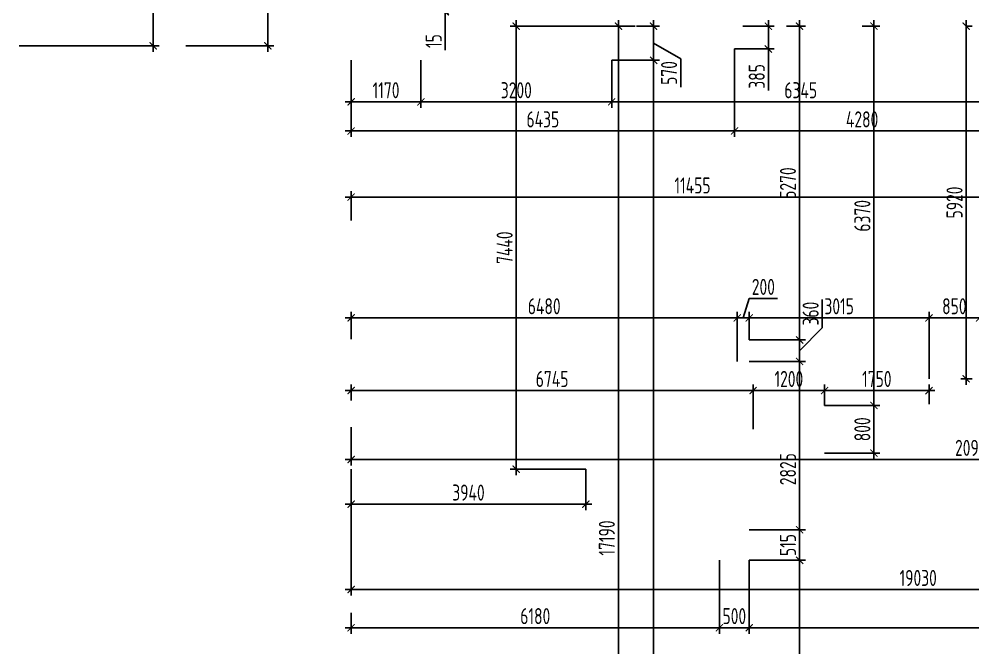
# Model space of a CAD drawing. Header units: millimetres. Extents: x -346952 to 536090, y 55086 to 131231.
# Drawn here: x 468312 to 484318, y 72164 to 82726 of the extents above; entities that cross this region are included whole.
import ezdxf

# ---------------------------------------------------------------- set-up
doc = ezdxf.new("R2010")
doc.units = ezdxf.units.MM
doc.layers.add('Размеры кровли ВК', color=14, linetype='Continuous', lineweight=9)
doc.layers.add('РАЗМЕРЫ КРОВЛИ ОВ', color=204, linetype='Continuous')
doc.layers.get('0').off()
doc.styles.add('ISOCPEUR', font='isocpeur.ttf', dxfattribs={"width": 0.7})
doc.dimstyles.new('R_100', dxfattribs={"dimtxt": 270, "dimasz": 120, "dimexe": 100, "dimexo": 0, "dimgap": 60, "dimtad": 1, "dimdec": 0, "dimrnd": 5, "dimzin": 0, "dimdsep": 46, "dimtxsty": 'ISOCPEUR', "dimblk": 'ARCHTICK', "dimcen": 0, "dimdle": 100, "dimclrd": 256, "dimclre": 256, "dimclrt": 256, "dimadec": 0, "dimazin": 0, "dimtfac": 2, "dimtdec": 0, "dimtofl": 0, "dimtmove": 1, "dimatfit": 3, "dimfxl": 1, "dimtvp": 3, "dimtolj": 1, "dimtzin": 0, "dimarcsym": 0})

# ---------------------------------------------------------------- blocks, each defined once
blk = doc.blocks.new('_ArchTick')
at = {"color": 0, "linetype": 'ByBlock', "const_width": 0.15}
blk.add_lwpolyline([(-0.5, -0.5), (0.5, 0.5)], dxfattribs=at)
blk = doc.blocks.new('*D2084')
at = {"layer": 'РАЗМЕРЫ КРОВЛИ ОВ', "lineweight": -2, "transparency": 16777216}
for p, q in [((480564, 73636), (481509, 73636)), ((481409, 64326), (481409, 73736)), ((480354, 64426), (481509, 64426))]:
    blk.add_line(p, q, dxfattribs=at)
at = {"layer": 'РАЗМЕРЫ КРОВЛИ ОВ', "lineweight": -2, "transparency": 16777216, "xscale": 120, "yscale": 120, "zscale": 120}
for p, rotation in [((481409, 73636), 90), ((481409, 64426), 270)]:
    blk.add_blockref('_ArchTick', p, dxfattribs=dict(at, rotation=rotation))
at = {"layer": 'РАЗМЕРЫ КРОВЛИ ОВ', "transparency": 16777216, "insert": (481214, 69031), "char_height": 270, "attachment_point": 5, "rotation": 90, "style": 'ISOCPEUR'}
blk.add_mtext('\\A1;9210', dxfattribs=at)
blk = doc.blocks.new('*D2085')
at = {"layer": 'РАЗМЕРЫ КРОВЛИ ОВ', "lineweight": -2, "transparency": 16777216}
for p, q in [((480564, 74148), (481509, 74148)), ((481409, 73536), (481409, 74248)), ((480564, 73636), (481509, 73636))]:
    blk.add_line(p, q, dxfattribs=at)
at = {"layer": 'РАЗМЕРЫ КРОВЛИ ОВ', "lineweight": -2, "transparency": 16777216, "xscale": 120, "yscale": 120, "zscale": 120}
for p, rotation in [((481409, 74148), 90), ((481409, 73636), 270)]:
    blk.add_blockref('_ArchTick', p, dxfattribs=dict(at, rotation=rotation))
at = {"layer": 'РАЗМЕРЫ КРОВЛИ ОВ', "transparency": 16777216, "insert": (481214, 73892), "char_height": 270, "attachment_point": 5, "rotation": 90, "style": 'ISOCPEUR'}
blk.add_mtext('\\A1;515', dxfattribs=at)
blk = doc.blocks.new('*D2086')
at = {"layer": 'РАЗМЕРЫ КРОВЛИ ОВ', "lineweight": -2, "transparency": 16777216}
for p, q in [((481409, 74048), (481409, 77076)), ((480564, 76976), (481509, 76976)), ((480564, 74148), (481509, 74148))]:
    blk.add_line(p, q, dxfattribs=at)
at = {"layer": 'РАЗМЕРЫ КРОВЛИ ОВ', "lineweight": -2, "transparency": 16777216, "xscale": 120, "yscale": 120, "zscale": 120}
for p, rotation in [((481409, 76976), 90), ((481409, 74148), 270)]:
    blk.add_blockref('_ArchTick', p, dxfattribs=dict(at, rotation=rotation))
at = {"layer": 'РАЗМЕРЫ КРОВЛИ ОВ', "transparency": 16777216, "insert": (481214, 75166), "char_height": 270, "attachment_point": 5, "rotation": 90, "style": 'ISOCPEUR'}
blk.add_mtext('\\A1;2825', dxfattribs=at)
blk = doc.blocks.new('*D2087')
at = {"layer": 'РАЗМЕРЫ КРОВЛИ ОВ', "lineweight": -2, "transparency": 16777216}
for p, q in [((481790, 77539), (481790, 78018)), ((481409, 77156), (481790, 77539)), ((480564, 77336), (481509, 77336)), ((481409, 76876), (481409, 77436)), ((480564, 76976), (481509, 76976))]:
    blk.add_line(p, q, dxfattribs=at)
at = {"layer": 'РАЗМЕРЫ КРОВЛИ ОВ', "lineweight": -2, "transparency": 16777216, "xscale": 120, "yscale": 120, "zscale": 120}
for p, rotation in [((481409, 77336), 90), ((481409, 76976), 270)]:
    blk.add_blockref('_ArchTick', p, dxfattribs=dict(at, rotation=rotation))
at = {"layer": 'РАЗМЕРЫ КРОВЛИ ОВ', "transparency": 16777216, "insert": (481595, 77779), "char_height": 270, "attachment_point": 5, "rotation": 90, "style": 'ISOCPEUR'}
blk.add_mtext('\\A1;360', dxfattribs=at)
blk = doc.blocks.new('*D2088')
at = {"layer": 'РАЗМЕРЫ КРОВЛИ ОВ', "lineweight": -2, "transparency": 16777216}
for p, q in [((481190, 82606), (481509, 82606)), ((481409, 77236), (481409, 82706)), ((480564, 77336), (481509, 77336))]:
    blk.add_line(p, q, dxfattribs=at)
at = {"layer": 'РАЗМЕРЫ КРОВЛИ ОВ', "lineweight": -2, "transparency": 16777216, "xscale": 120, "yscale": 120, "zscale": 120}
for p, rotation in [((481409, 82606), 90), ((481409, 77336), 270)]:
    blk.add_blockref('_ArchTick', p, dxfattribs=dict(at, rotation=rotation))
at = {"layer": 'РАЗМЕРЫ КРОВЛИ ОВ', "transparency": 16777216, "insert": (481214, 79971), "char_height": 270, "attachment_point": 5, "rotation": 90, "style": 'ISOCPEUR'}
blk.add_mtext('\\A1;5270', dxfattribs=at)
blk = doc.blocks.new('*D2089')
at = {"layer": 'РАЗМЕРЫ КРОВЛИ ОВ', "lineweight": -2, "transparency": 16777216}
for p, q in [((473884, 77347), (473884, 77807)), ((480364, 76976), (480364, 77807)), ((473784, 77707), (480464, 77707))]:
    blk.add_line(p, q, dxfattribs=at)
at = {"layer": 'РАЗМЕРЫ КРОВЛИ ОВ', "lineweight": -2, "transparency": 16777216, "xscale": 120, "yscale": 120, "zscale": 120, "rotation": 180}
blk.add_blockref('_ArchTick', (473884, 77707), dxfattribs=at)
at = {"layer": 'РАЗМЕРЫ КРОВЛИ ОВ', "lineweight": -2, "transparency": 16777216, "xscale": 120, "yscale": 120, "zscale": 120}
blk.add_blockref('_ArchTick', (480364, 77707), dxfattribs=at)
at = {"layer": 'РАЗМЕРЫ КРОВЛИ ОВ', "transparency": 16777216, "insert": (477124, 77902), "char_height": 270, "attachment_point": 5, "style": 'ISOCPEUR'}
blk.add_mtext('\\A1;6480', dxfattribs=at)
blk = doc.blocks.new('*D2090')
at = {"layer": 'РАЗМЕРЫ КРОВЛИ ОВ', "lineweight": -2, "transparency": 16777216}
for p, q in [((480464, 77707), (480562, 78032)), ((480562, 78032), (481041, 78032)), ((480364, 76976), (480364, 77807)), ((480564, 77336), (480564, 77807)), ((480264, 77707), (480664, 77707))]:
    blk.add_line(p, q, dxfattribs=at)
at = {"layer": 'РАЗМЕРЫ КРОВЛИ ОВ', "lineweight": -2, "transparency": 16777216, "xscale": 120, "yscale": 120, "zscale": 120, "rotation": 180}
blk.add_blockref('_ArchTick', (480364, 77707), dxfattribs=at)
at = {"layer": 'РАЗМЕРЫ КРОВЛИ ОВ', "lineweight": -2, "transparency": 16777216, "xscale": 120, "yscale": 120, "zscale": 120}
blk.add_blockref('_ArchTick', (480564, 77707), dxfattribs=at)
at = {"layer": 'РАЗМЕРЫ КРОВЛИ ОВ', "transparency": 16777216, "insert": (480801, 78227), "char_height": 270, "attachment_point": 5, "style": 'ISOCPEUR'}
blk.add_mtext('\\A1;200', dxfattribs=at)
blk = doc.blocks.new('*D2091')
at = {"layer": 'РАЗМЕРЫ КРОВЛИ ОВ', "lineweight": -2, "transparency": 16777216}
for p, q in [((480564, 77336), (480564, 77807)), ((483581, 76685), (483581, 77807)), ((480464, 77707), (483681, 77707))]:
    blk.add_line(p, q, dxfattribs=at)
at = {"layer": 'РАЗМЕРЫ КРОВЛИ ОВ', "lineweight": -2, "transparency": 16777216, "xscale": 120, "yscale": 120, "zscale": 120, "rotation": 180}
blk.add_blockref('_ArchTick', (480564, 77707), dxfattribs=at)
at = {"layer": 'РАЗМЕРЫ КРОВЛИ ОВ', "lineweight": -2, "transparency": 16777216, "xscale": 120, "yscale": 120, "zscale": 120}
blk.add_blockref('_ArchTick', (483581, 77707), dxfattribs=at)
at = {"layer": 'РАЗМЕРЫ КРОВЛИ ОВ', "transparency": 16777216, "insert": (482073, 77902), "char_height": 270, "attachment_point": 5, "style": 'ISOCPEUR'}
blk.add_mtext('\\A1;3015', dxfattribs=at)
blk = doc.blocks.new('*D2092')
at = {"layer": 'РАЗМЕРЫ КРОВЛИ ОВ', "lineweight": -2, "transparency": 16777216}
for p, q in [((483581, 76685), (483581, 77807)), ((484431, 76685), (484431, 77807)), ((483481, 77707), (484531, 77707))]:
    blk.add_line(p, q, dxfattribs=at)
at = {"layer": 'РАЗМЕРЫ КРОВЛИ ОВ', "lineweight": -2, "transparency": 16777216, "xscale": 120, "yscale": 120, "zscale": 120, "rotation": 180}
blk.add_blockref('_ArchTick', (483581, 77707), dxfattribs=at)
at = {"layer": 'РАЗМЕРЫ КРОВЛИ ОВ', "lineweight": -2, "transparency": 16777216, "xscale": 120, "yscale": 120, "zscale": 120}
blk.add_blockref('_ArchTick', (484431, 77707), dxfattribs=at)
at = {"layer": 'РАЗМЕРЫ КРОВЛИ ОВ', "transparency": 16777216, "insert": (484006, 77902), "char_height": 270, "attachment_point": 5, "style": 'ISOCPEUR'}
blk.add_mtext('\\A1;850', dxfattribs=at)
blk = doc.blocks.new('*D2114')
at = {"layer": 'РАЗМЕРЫ КРОВЛИ ОВ', "lineweight": -2, "transparency": 16777216}
for p, q in [((485439, 79736), (473784, 79736)), ((473884, 79343), (473884, 79836)), ((485339, 79250), (485339, 79836))]:
    blk.add_line(p, q, dxfattribs=at)
at = {"layer": 'РАЗМЕРЫ КРОВЛИ ОВ', "lineweight": -2, "transparency": 16777216, "xscale": 120, "yscale": 120, "zscale": 120, "rotation": 180}
blk.add_blockref('_ArchTick', (473884, 79736), dxfattribs=at)
at = {"layer": 'РАЗМЕРЫ КРОВЛИ ОВ', "lineweight": -2, "transparency": 16777216, "xscale": 120, "yscale": 120, "zscale": 120}
blk.add_blockref('_ArchTick', (485339, 79736), dxfattribs=at)
at = {"layer": 'РАЗМЕРЫ КРОВЛИ ОВ', "transparency": 16777216, "insert": (479612, 79931), "char_height": 270, "attachment_point": 5, "style": 'ISOCPEUR'}
blk.add_mtext('\\A1;11455', dxfattribs=at)
blk = doc.blocks.new('*D2154')
at = {"layer": 'РАЗМЕРЫ КРОВЛИ ОВ', "lineweight": -2, "transparency": 16777216}
for p, q in [((480064, 73636), (480064, 72403)), ((473884, 72752), (473884, 72403)), ((473784, 72503), (480164, 72503))]:
    blk.add_line(p, q, dxfattribs=at)
at = {"layer": 'РАЗМЕРЫ КРОВЛИ ОВ', "lineweight": -2, "transparency": 16777216, "xscale": 120, "yscale": 120, "zscale": 120, "rotation": 180}
blk.add_blockref('_ArchTick', (473884, 72503), dxfattribs=at)
at = {"layer": 'РАЗМЕРЫ КРОВЛИ ОВ', "lineweight": -2, "transparency": 16777216, "xscale": 120, "yscale": 120, "zscale": 120}
blk.add_blockref('_ArchTick', (480064, 72503), dxfattribs=at)
at = {"layer": 'РАЗМЕРЫ КРОВЛИ ОВ', "transparency": 16777216, "insert": (476974, 72698), "char_height": 270, "attachment_point": 5, "style": 'ISOCPEUR'}
blk.add_mtext('\\A1;6180', dxfattribs=at)
blk = doc.blocks.new('*D2155')
at = {"layer": 'РАЗМЕРЫ КРОВЛИ ОВ', "lineweight": -2, "transparency": 16777216}
for p, q in [((480064, 73636), (480064, 72403)), ((480564, 73636), (480564, 72403)), ((479964, 72503), (480664, 72503))]:
    blk.add_line(p, q, dxfattribs=at)
at = {"layer": 'РАЗМЕРЫ КРОВЛИ ОВ', "lineweight": -2, "transparency": 16777216, "xscale": 120, "yscale": 120, "zscale": 120, "rotation": 180}
blk.add_blockref('_ArchTick', (480064, 72503), dxfattribs=at)
at = {"layer": 'РАЗМЕРЫ КРОВЛИ ОВ', "lineweight": -2, "transparency": 16777216, "xscale": 120, "yscale": 120, "zscale": 120}
blk.add_blockref('_ArchTick', (480564, 72503), dxfattribs=at)
at = {"layer": 'РАЗМЕРЫ КРОВЛИ ОВ', "transparency": 16777216, "insert": (480314, 72698), "char_height": 270, "attachment_point": 5, "style": 'ISOCPEUR'}
blk.add_mtext('\\A1;500', dxfattribs=at)
blk = doc.blocks.new('*D2156')
at = {"layer": 'РАЗМЕРЫ КРОВЛИ ОВ', "lineweight": -2, "transparency": 16777216}
for p, q in [((488851, 74283), (488851, 72403)), ((480564, 73636), (480564, 72403)), ((480464, 72503), (488951, 72503))]:
    blk.add_line(p, q, dxfattribs=at)
at = {"layer": 'РАЗМЕРЫ КРОВЛИ ОВ', "lineweight": -2, "transparency": 16777216, "xscale": 120, "yscale": 120, "zscale": 120, "rotation": 180}
blk.add_blockref('_ArchTick', (480564, 72503), dxfattribs=at)
at = {"layer": 'РАЗМЕРЫ КРОВЛИ ОВ', "lineweight": -2, "transparency": 16777216, "xscale": 120, "yscale": 120, "zscale": 120}
blk.add_blockref('_ArchTick', (488851, 72503), dxfattribs=at)
at = {"layer": 'РАЗМЕРЫ КРОВЛИ ОВ', "transparency": 16777216, "insert": (484707, 72698), "char_height": 270, "attachment_point": 5, "style": 'ISOCPEUR'}
blk.add_mtext('\\A1;8285', dxfattribs=at)
blk = doc.blocks.new('*D2187')
at = {"layer": 'РАЗМЕРЫ КРОВЛИ ОВ', "lineweight": -2, "transparency": 16777216}
for p, q in [((478652, 82606), (478270, 82606)), ((478370, 65315), (478370, 82706)), ((477985, 65415), (478470, 65415))]:
    blk.add_line(p, q, dxfattribs=at)
at = {"layer": 'РАЗМЕРЫ КРОВЛИ ОВ', "lineweight": -2, "transparency": 16777216, "xscale": 120, "yscale": 120, "zscale": 120}
for p, rotation in [((478370, 82606), 90), ((478370, 65415), 270)]:
    blk.add_blockref('_ArchTick', p, dxfattribs=dict(at, rotation=rotation))
at = {"layer": 'РАЗМЕРЫ КРОВЛИ ОВ', "transparency": 16777216, "insert": (478175, 74010), "char_height": 270, "attachment_point": 5, "rotation": 90, "style": 'ISOCPEUR'}
blk.add_mtext('\\A1;17190', dxfattribs=at)
blk = doc.blocks.new('*D2188')
at = {"layer": 'РАЗМЕРЫ КРОВЛИ ОВ', "lineweight": -2, "transparency": 16777216}
for p, q in [((484599, 82606), (484599, 81235)), ((478256, 82033), (478256, 81235)), ((478156, 81335), (484699, 81335))]:
    blk.add_line(p, q, dxfattribs=at)
at = {"layer": 'РАЗМЕРЫ КРОВЛИ ОВ', "lineweight": -2, "transparency": 16777216, "xscale": 120, "yscale": 120, "zscale": 120, "rotation": 180}
blk.add_blockref('_ArchTick', (478256, 81335), dxfattribs=at)
at = {"layer": 'РАЗМЕРЫ КРОВЛИ ОВ', "lineweight": -2, "transparency": 16777216, "xscale": 120, "yscale": 120, "zscale": 120}
blk.add_blockref('_ArchTick', (484599, 81335), dxfattribs=at)
at = {"layer": 'РАЗМЕРЫ КРОВЛИ ОВ', "transparency": 16777216, "insert": (481428, 81530), "char_height": 270, "attachment_point": 5, "style": 'ISOCPEUR'}
blk.add_mtext('\\A1;6345', dxfattribs=at)
blk = doc.blocks.new('*D2189')
at = {"layer": 'РАЗМЕРЫ КРОВЛИ ОВ', "lineweight": -2, "transparency": 16777216}
for p, q in [((478670, 82606), (479059, 82606)), ((478959, 81933), (478959, 82706)), ((478959, 82320), (479414, 82060)), ((478256, 82033), (479059, 82033)), ((479414, 82060), (479414, 81581))]:
    blk.add_line(p, q, dxfattribs=at)
at = {"layer": 'РАЗМЕРЫ КРОВЛИ ОВ', "lineweight": -2, "transparency": 16777216, "xscale": 120, "yscale": 120, "zscale": 120}
for p, rotation in [((478959, 82606), 90), ((478959, 82033), 270)]:
    blk.add_blockref('_ArchTick', p, dxfattribs=dict(at, rotation=rotation))
at = {"layer": 'РАЗМЕРЫ КРОВЛИ ОВ', "transparency": 16777216, "insert": (479219, 81820), "char_height": 270, "attachment_point": 5, "rotation": 90, "style": 'ISOCPEUR'}
blk.add_mtext('\\A1;570', dxfattribs=at)
blk = doc.blocks.new('*D2190')
at = {"layer": 'РАЗМЕРЫ КРОВЛИ ОВ', "lineweight": -2, "transparency": 16777216}
for p, q in [((478959, 82133), (478959, 55086)), ((478256, 82033), (479059, 82033)), ((479299, 55186), (478859, 55186))]:
    blk.add_line(p, q, dxfattribs=at)
at = {"layer": 'РАЗМЕРЫ КРОВЛИ ОВ', "lineweight": -2, "transparency": 16777216, "xscale": 120, "yscale": 120, "zscale": 120}
for p, rotation in [((478959, 82033), 90), ((478959, 55186), 270)]:
    blk.add_blockref('_ArchTick', p, dxfattribs=dict(at, rotation=rotation))
at = {"layer": 'РАЗМЕРЫ КРОВЛИ ОВ', "transparency": 16777216, "insert": (478764, 69169), "char_height": 270, "attachment_point": 5, "rotation": 90, "style": 'ISOCPEUR'}
blk.add_mtext('\\A1;26850', dxfattribs=at)
blk = doc.blocks.new('*D2191')
at = {"layer": 'РАЗМЕРЫ КРОВЛИ ОВ', "lineweight": -2, "transparency": 16777216}
for p, q in [((475056, 82033), (475056, 81235)), ((478256, 82033), (478256, 81235)), ((478356, 81335), (474956, 81335))]:
    blk.add_line(p, q, dxfattribs=at)
at = {"layer": 'РАЗМЕРЫ КРОВЛИ ОВ', "lineweight": -2, "transparency": 16777216, "xscale": 120, "yscale": 120, "zscale": 120, "rotation": 180}
blk.add_blockref('_ArchTick', (475056, 81335), dxfattribs=at)
at = {"layer": 'РАЗМЕРЫ КРОВЛИ ОВ', "lineweight": -2, "transparency": 16777216, "xscale": 120, "yscale": 120, "zscale": 120}
blk.add_blockref('_ArchTick', (478256, 81335), dxfattribs=at)
at = {"layer": 'РАЗМЕРЫ КРОВЛИ ОВ', "transparency": 16777216, "insert": (476656, 81530), "char_height": 270, "attachment_point": 5, "style": 'ISOCPEUR'}
blk.add_mtext('\\A1;3200', dxfattribs=at)
blk = doc.blocks.new('*D2192')
at = {"layer": 'РАЗМЕРЫ КРОВЛИ ОВ', "lineweight": -2, "transparency": 16777216}
for p, q in [((475056, 82033), (475056, 81235)), ((473884, 81799), (473884, 81235)), ((475156, 81335), (473784, 81335))]:
    blk.add_line(p, q, dxfattribs=at)
at = {"layer": 'РАЗМЕРЫ КРОВЛИ ОВ', "lineweight": -2, "transparency": 16777216, "xscale": 120, "yscale": 120, "zscale": 120, "rotation": 180}
blk.add_blockref('_ArchTick', (473884, 81335), dxfattribs=at)
at = {"layer": 'РАЗМЕРЫ КРОВЛИ ОВ', "lineweight": -2, "transparency": 16777216, "xscale": 120, "yscale": 120, "zscale": 120}
blk.add_blockref('_ArchTick', (475056, 81335), dxfattribs=at)
at = {"layer": 'РАЗМЕРЫ КРОВЛИ ОВ', "transparency": 16777216, "insert": (474470, 81530), "char_height": 270, "attachment_point": 5, "style": 'ISOCPEUR'}
blk.add_mtext('\\A1;1170', dxfattribs=at)
blk = doc.blocks.new('*D2240')
at = {"layer": 'РАЗМЕРЫ КРОВЛИ ОВ', "lineweight": -2, "transparency": 16777216}
for p, q in [((475464, 82862), (475464, 82982)), ((476251, 82862), (475364, 82862)), ((476251, 82846), (475364, 82846)), ((475464, 82862), (475464, 82846)), ((475464, 82846), (475464, 82726)), ((475464, 82201), (475464, 82846))]:
    blk.add_line(p, q, dxfattribs=at)
at = {"layer": 'РАЗМЕРЫ КРОВЛИ ОВ', "lineweight": -2, "transparency": 16777216, "xscale": 120, "yscale": 120, "zscale": 120}
for p, rotation in [((475464, 82862), 270), ((475464, 82846), 90)]:
    blk.add_blockref('_ArchTick', p, dxfattribs=dict(at, rotation=rotation))
at = {"layer": 'РАЗМЕРЫ КРОВЛИ ОВ', "transparency": 16777216, "insert": (475269, 82356), "char_height": 270, "attachment_point": 5, "rotation": 90, "style": 'ISOCPEUR'}
blk.add_mtext('\\A1;15', dxfattribs=at)
blk = doc.blocks.new('*D2252')
at = {"layer": 'РАЗМЕРЫ КРОВЛИ ОВ', "lineweight": -2, "transparency": 16777216}
for p, q in [((469295, 95442), (470662, 95442)), ((470562, 82176), (470562, 95542)), ((468312, 82276), (470662, 82276))]:
    blk.add_line(p, q, dxfattribs=at)
at = {"layer": 'РАЗМЕРЫ КРОВЛИ ОВ', "lineweight": -2, "transparency": 16777216, "xscale": 120, "yscale": 120, "zscale": 120}
for p, rotation in [((470562, 95442), 90), ((470562, 82276), 270)]:
    blk.add_blockref('_ArchTick', p, dxfattribs=dict(at, rotation=rotation))
at = {"layer": 'РАЗМЕРЫ КРОВЛИ ОВ', "transparency": 16777216, "insert": (470367, 88859), "char_height": 270, "attachment_point": 5, "rotation": 90, "style": 'ISOCPEUR'}
blk.add_mtext('\\A1;13165', dxfattribs=at)
blk = doc.blocks.new('*D2398')
at = {"layer": 'РАЗМЕРЫ КРОВЛИ ОВ', "lineweight": -2, "transparency": 16777216}
for p, q in [((473884, 76317), (473884, 76586)), ((480629, 75836), (480629, 76586)), ((473784, 76486), (480729, 76486))]:
    blk.add_line(p, q, dxfattribs=at)
at = {"layer": 'РАЗМЕРЫ КРОВЛИ ОВ', "lineweight": -2, "transparency": 16777216, "xscale": 120, "yscale": 120, "zscale": 120, "rotation": 180}
blk.add_blockref('_ArchTick', (473884, 76486), dxfattribs=at)
at = {"layer": 'РАЗМЕРЫ КРОВЛИ ОВ', "lineweight": -2, "transparency": 16777216, "xscale": 120, "yscale": 120, "zscale": 120}
blk.add_blockref('_ArchTick', (480629, 76486), dxfattribs=at)
at = {"layer": 'РАЗМЕРЫ КРОВЛИ ОВ', "transparency": 16777216, "insert": (477257, 76681), "char_height": 270, "attachment_point": 5, "style": 'ISOCPEUR'}
blk.add_mtext('\\A1;6745', dxfattribs=at)
blk = doc.blocks.new('*D2399')
at = {"layer": 'РАЗМЕРЫ КРОВЛИ ОВ', "lineweight": -2, "transparency": 16777216}
for p, q in [((480629, 75836), (480629, 76586)), ((481829, 76236), (481829, 76586)), ((480529, 76486), (481929, 76486))]:
    blk.add_line(p, q, dxfattribs=at)
at = {"layer": 'РАЗМЕРЫ КРОВЛИ ОВ', "lineweight": -2, "transparency": 16777216, "xscale": 120, "yscale": 120, "zscale": 120, "rotation": 180}
blk.add_blockref('_ArchTick', (480629, 76486), dxfattribs=at)
at = {"layer": 'РАЗМЕРЫ КРОВЛИ ОВ', "lineweight": -2, "transparency": 16777216, "xscale": 120, "yscale": 120, "zscale": 120}
blk.add_blockref('_ArchTick', (481829, 76486), dxfattribs=at)
at = {"layer": 'РАЗМЕРЫ КРОВЛИ ОВ', "transparency": 16777216, "insert": (481229, 76681), "char_height": 270, "attachment_point": 5, "style": 'ISOCPEUR'}
blk.add_mtext('\\A1;1200', dxfattribs=at)
blk = doc.blocks.new('*D2400')
at = {"layer": 'РАЗМЕРЫ КРОВЛИ ОВ', "lineweight": -2, "transparency": 16777216}
for p, q in [((481829, 76236), (481829, 76586)), ((483581, 76260), (483581, 76586)), ((481729, 76486), (483681, 76486))]:
    blk.add_line(p, q, dxfattribs=at)
at = {"layer": 'РАЗМЕРЫ КРОВЛИ ОВ', "lineweight": -2, "transparency": 16777216, "xscale": 120, "yscale": 120, "zscale": 120, "rotation": 180}
blk.add_blockref('_ArchTick', (481829, 76486), dxfattribs=at)
at = {"layer": 'РАЗМЕРЫ КРОВЛИ ОВ', "lineweight": -2, "transparency": 16777216, "xscale": 120, "yscale": 120, "zscale": 120}
blk.add_blockref('_ArchTick', (483581, 76486), dxfattribs=at)
at = {"layer": 'РАЗМЕРЫ КРОВЛИ ОВ', "transparency": 16777216, "insert": (482705, 76681), "char_height": 270, "attachment_point": 5, "style": 'ISOCPEUR'}
blk.add_mtext('\\A1;1750', dxfattribs=at)
blk = doc.blocks.new('*D2401')
at = {"layer": 'РАЗМЕРЫ КРОВЛИ ОВ', "lineweight": -2, "transparency": 16777216}
for p, q in [((481829, 76236), (482757, 76236)), ((482657, 75336), (482657, 76336)), ((481829, 75436), (482757, 75436))]:
    blk.add_line(p, q, dxfattribs=at)
at = {"layer": 'РАЗМЕРЫ КРОВЛИ ОВ', "lineweight": -2, "transparency": 16777216, "xscale": 120, "yscale": 120, "zscale": 120}
for p, rotation in [((482657, 76236), 90), ((482657, 75436), 270)]:
    blk.add_blockref('_ArchTick', p, dxfattribs=dict(at, rotation=rotation))
at = {"layer": 'РАЗМЕРЫ КРОВЛИ ОВ', "transparency": 16777216, "insert": (482462, 75836), "char_height": 270, "attachment_point": 5, "rotation": 90, "style": 'ISOCPEUR'}
blk.add_mtext('\\A1;800', dxfattribs=at)
blk = doc.blocks.new('*D2402')
at = {"layer": 'РАЗМЕРЫ КРОВЛИ ОВ', "lineweight": -2, "transparency": 16777216}
for p, q in [((482458, 82606), (482757, 82606)), ((482657, 76136), (482657, 82706)), ((481829, 76236), (482757, 76236))]:
    blk.add_line(p, q, dxfattribs=at)
at = {"layer": 'РАЗМЕРЫ КРОВЛИ ОВ', "lineweight": -2, "transparency": 16777216, "xscale": 120, "yscale": 120, "zscale": 120}
for p, rotation in [((482657, 82606), 90), ((482657, 76236), 270)]:
    blk.add_blockref('_ArchTick', p, dxfattribs=dict(at, rotation=rotation))
at = {"layer": 'РАЗМЕРЫ КРОВЛИ ОВ', "transparency": 16777216, "insert": (482462, 79421), "char_height": 270, "attachment_point": 5, "rotation": 90, "style": 'ISOCPEUR'}
blk.add_mtext('\\A1;6370', dxfattribs=at)
blk = doc.blocks.new('*D2492')
at = {"layer": 'Размеры кровли ВК', "lineweight": -2, "transparency": 16777216}
for p, q in [((494828, 77096), (494828, 75229)), ((473884, 75872), (473884, 75229)), ((494928, 75329), (473784, 75329))]:
    blk.add_line(p, q, dxfattribs=at)
at = {"layer": 'Размеры кровли ВК', "lineweight": -2, "transparency": 16777216, "xscale": 120, "yscale": 120, "zscale": 120, "rotation": 180}
blk.add_blockref('_ArchTick', (473884, 75329), dxfattribs=at)
at = {"layer": 'Размеры кровли ВК', "lineweight": -2, "transparency": 16777216, "xscale": 120, "yscale": 120, "zscale": 120}
blk.add_blockref('_ArchTick', (494828, 75329), dxfattribs=at)
at = {"layer": 'Размеры кровли ВК', "transparency": 16777216, "insert": (484356, 75524), "char_height": 270, "attachment_point": 5, "style": 'ISOCPEUR'}
blk.add_mtext('\\A1;20945', dxfattribs=at)
blk = doc.blocks.new('*D2515')
at = {"layer": 'Размеры кровли ВК', "lineweight": -2, "transparency": 16777216}
for p, q in [((473884, 75166), (473884, 73044)), ((492914, 74758), (492914, 73044)), ((493014, 73144), (473784, 73144))]:
    blk.add_line(p, q, dxfattribs=at)
at = {"layer": 'Размеры кровли ВК', "lineweight": -2, "transparency": 16777216, "xscale": 120, "yscale": 120, "zscale": 120, "rotation": 180}
blk.add_blockref('_ArchTick', (473884, 73144), dxfattribs=at)
at = {"layer": 'Размеры кровли ВК', "lineweight": -2, "transparency": 16777216, "xscale": 120, "yscale": 120, "zscale": 120}
blk.add_blockref('_ArchTick', (492914, 73144), dxfattribs=at)
at = {"layer": 'Размеры кровли ВК', "transparency": 16777216, "insert": (483399, 73339), "char_height": 270, "attachment_point": 5, "style": 'ISOCPEUR'}
blk.add_mtext('\\A1;19030', dxfattribs=at)
blk = doc.blocks.new('*D2518')
at = {"layer": 'Размеры кровли ВК', "lineweight": -2, "transparency": 16777216}
for p, q in [((480454, 82606), (480985, 82606)), ((480885, 82706), (480885, 82123)), ((480317, 82223), (480985, 82223)), ((480885, 81524), (480885, 82223))]:
    blk.add_line(p, q, dxfattribs=at)
at = {"layer": 'Размеры кровли ВК', "lineweight": -2, "transparency": 16777216, "xscale": 120, "yscale": 120, "zscale": 120}
for p, rotation in [((480885, 82606), 90), ((480885, 82223), 270)]:
    blk.add_blockref('_ArchTick', p, dxfattribs=dict(at, rotation=rotation))
at = {"layer": 'Размеры кровли ВК', "transparency": 16777216, "insert": (480690, 81763), "char_height": 270, "attachment_point": 5, "rotation": 90, "style": 'ISOCPEUR'}
blk.add_mtext('\\A1;385', dxfattribs=at)
blk = doc.blocks.new('*D2519')
at = {"layer": 'Размеры кровли ВК', "lineweight": -2, "transparency": 16777216}
for p, q in [((480317, 82223), (480317, 80746)), ((473884, 82036), (473884, 80746)), ((480417, 80846), (473784, 80846))]:
    blk.add_line(p, q, dxfattribs=at)
at = {"layer": 'Размеры кровли ВК', "lineweight": -2, "transparency": 16777216, "xscale": 120, "yscale": 120, "zscale": 120, "rotation": 180}
blk.add_blockref('_ArchTick', (473884, 80846), dxfattribs=at)
at = {"layer": 'Размеры кровли ВК', "lineweight": -2, "transparency": 16777216, "xscale": 120, "yscale": 120, "zscale": 120}
blk.add_blockref('_ArchTick', (480317, 80846), dxfattribs=at)
at = {"layer": 'Размеры кровли ВК', "transparency": 16777216, "insert": (477101, 81041), "char_height": 270, "attachment_point": 5, "style": 'ISOCPEUR'}
blk.add_mtext('\\A1;6435', dxfattribs=at)
blk = doc.blocks.new('*D2520')
at = {"layer": 'Размеры кровли ВК', "lineweight": -2, "transparency": 16777216}
for p, q in [((484599, 82606), (484599, 80746)), ((480317, 82223), (480317, 80746)), ((480217, 80846), (484699, 80846))]:
    blk.add_line(p, q, dxfattribs=at)
at = {"layer": 'Размеры кровли ВК', "lineweight": -2, "transparency": 16777216, "xscale": 120, "yscale": 120, "zscale": 120, "rotation": 180}
blk.add_blockref('_ArchTick', (480317, 80846), dxfattribs=at)
at = {"layer": 'Размеры кровли ВК', "lineweight": -2, "transparency": 16777216, "xscale": 120, "yscale": 120, "zscale": 120}
blk.add_blockref('_ArchTick', (484599, 80846), dxfattribs=at)
at = {"layer": 'Размеры кровли ВК', "transparency": 16777216, "insert": (482458, 81041), "char_height": 270, "attachment_point": 5, "style": 'ISOCPEUR'}
blk.add_mtext('\\A1;4280', dxfattribs=at)
blk = doc.blocks.new('*D3719')
at = {"layer": 'РАЗМЕРЫ КРОВЛИ ОВ', "lineweight": -2, "transparency": 16777216}
for p, q in [((472486, 82176), (472486, 92394)), ((471754, 92294), (472586, 92294)), ((471108, 82276), (472586, 82276))]:
    blk.add_line(p, q, dxfattribs=at)
at = {"layer": 'РАЗМЕРЫ КРОВЛИ ОВ', "lineweight": -2, "transparency": 16777216, "xscale": 120, "yscale": 120, "zscale": 120}
for p, rotation in [((472486, 92294), 90), ((472486, 82276), 270)]:
    blk.add_blockref('_ArchTick', p, dxfattribs=dict(at, rotation=rotation))
at = {"layer": 'РАЗМЕРЫ КРОВЛИ ОВ', "transparency": 16777216, "insert": (472291, 87285), "char_height": 270, "attachment_point": 5, "rotation": 90, "style": 'ISOCPEUR'}
blk.add_mtext('\\A1;10020', dxfattribs=at)
blk = doc.blocks.new('*D3720')
at = {"layer": 'РАЗМЕРЫ КРОВЛИ ОВ', "lineweight": -2, "transparency": 16777216}
for p, q in [((477823, 75166), (477823, 74478)), ((473884, 75049), (473884, 74478)), ((477923, 74578), (473784, 74578))]:
    blk.add_line(p, q, dxfattribs=at)
at = {"layer": 'РАЗМЕРЫ КРОВЛИ ОВ', "lineweight": -2, "transparency": 16777216, "xscale": 120, "yscale": 120, "zscale": 120, "rotation": 180}
blk.add_blockref('_ArchTick', (473884, 74578), dxfattribs=at)
at = {"layer": 'РАЗМЕРЫ КРОВЛИ ОВ', "lineweight": -2, "transparency": 16777216, "xscale": 120, "yscale": 120, "zscale": 120}
blk.add_blockref('_ArchTick', (477823, 74578), dxfattribs=at)
at = {"layer": 'РАЗМЕРЫ КРОВЛИ ОВ', "transparency": 16777216, "insert": (475853, 74773), "char_height": 270, "attachment_point": 5, "style": 'ISOCPEUR'}
blk.add_mtext('\\A1;3940', dxfattribs=at)
blk = doc.blocks.new('*D3721')
at = {"layer": 'РАЗМЕРЫ КРОВЛИ ОВ', "lineweight": -2, "transparency": 16777216}
for p, q in [((478536, 82606), (476555, 82606)), ((476655, 75066), (476655, 82706)), ((477823, 75166), (476555, 75166))]:
    blk.add_line(p, q, dxfattribs=at)
at = {"layer": 'РАЗМЕРЫ КРОВЛИ ОВ', "lineweight": -2, "transparency": 16777216, "xscale": 120, "yscale": 120, "zscale": 120}
for p, rotation in [((476655, 82606), 90), ((476655, 75166), 270)]:
    blk.add_blockref('_ArchTick', p, dxfattribs=dict(at, rotation=rotation))
at = {"layer": 'РАЗМЕРЫ КРОВЛИ ОВ', "transparency": 16777216, "insert": (476460, 78886), "char_height": 270, "attachment_point": 5, "rotation": 90, "style": 'ISOCPEUR'}
blk.add_mtext('\\A1;7440', dxfattribs=at)
blk = doc.blocks.new('*D3723')
at = {"layer": 'РАЗМЕРЫ КРОВЛИ ОВ', "lineweight": -2, "transparency": 16777216}
for p, q in [((484202, 82606), (484304, 82606)), ((484204, 76585), (484204, 82706)), ((484112, 76685), (484304, 76685))]:
    blk.add_line(p, q, dxfattribs=at)
at = {"layer": 'РАЗМЕРЫ КРОВЛИ ОВ', "lineweight": -2, "transparency": 16777216, "xscale": 120, "yscale": 120, "zscale": 120}
for p, rotation in [((484204, 82606), 90), ((484204, 76685), 270)]:
    blk.add_blockref('_ArchTick', p, dxfattribs=dict(at, rotation=rotation))
at = {"layer": 'РАЗМЕРЫ КРОВЛИ ОВ', "transparency": 16777216, "insert": (484009, 79645), "char_height": 270, "attachment_point": 5, "rotation": 90, "style": 'ISOCPEUR'}
blk.add_mtext('\\A1;5920', dxfattribs=at)

msp = doc.modelspace()

# ---------------------------------------------------------------- dimensions: what is measured, and where the dimension line sits
at = {"layer": 'Размеры кровли ВК'}
for base, p1, p2, picture, middle in [((484599.3, 80846.2), (480317.4, 82222.5), (484599.3, 82605.7), '*D2520', (482458.3, 81041.2)), ((473884.3, 80846.2), (480317.4, 82222.5), (473884.3, 82036.2), '*D2519', (477100.8, 81041.2)), ((473884.3, 75329), (494828, 77095.5), (473884.3, 75871.8), '*D2492', (484356.1, 75524)), ((473884.2614, 73143.7193), (492913.805, 74758.1473), (473884.2614, 75165.6825), '*D2515', (483399.0332, 73338.7193))]:
    dim = msp.add_linear_dim(base=base, p1=p1, p2=p2, dimstyle='R_100', override={"dimpost": '\\X'}, dxfattribs=at)
    dim.commit()
    dim.dimension.update_dxf_attribs({"geometry": picture, "text_midpoint": middle})
dim = msp.add_linear_dim(base=(480885.1, 82222.5), p1=(480454.3, 82605.7), p2=(480317.4, 82222.5), angle=90, dimstyle='R_100', override={"dimpost": '\\X'}, dxfattribs=at)
dim.commit()
dim.dimension.update_dxf_attribs({"geometry": '*D2518', "text_midpoint": (480932.7, 81763.5), "dimtype": 160})
at = {"layer": 'РАЗМЕРЫ КРОВЛИ ОВ'}
for base, p1, p2, picture, middle in [((470562.3, 95441.5), (468312.4, 82275.7), (469295.4, 95441.5), '*D2252', (470367.3, 88858.6)), ((472486.4, 92293.8), (471108.1, 82275.7), (471754.3, 92293.8), '*D3719', (472291.4, 87284.8)), ((476654.8, 82605.7), (477822.5, 75165.7), (478536.3, 82605.7), '*D3721', (476459.8, 78885.7)), ((478370.4, 82605.7), (477985.2, 65414.6), (478652.3, 82605.7), '*D2187', (478175.4, 74010.1)), ((481409.4, 82605.7), (480564.3, 77335.7), (481189.7, 82605.7), '*D2088', (481214.4, 79970.7)), ((482656.5, 82605.7), (481829, 76235.8), (482457.6, 82605.7), '*D2402', (482461.5, 79420.8)), ((484203.8, 82605.7), (484111.9, 76685), (484202.4, 82605.7), '*D3723', (484008.8, 79645.3)), ((482656.5, 76235.8), (481829, 75435.8), (481828.9, 76235.8), '*D2401', (482461.5, 75835.8)), ((481409.4, 74148.4), (480564.3, 73635.7), (480564.3, 74148.4), '*D2085', (481214.4, 73892.1)), ((481409.4, 73635.7), (480354.2, 64425.7), (480564.3, 73635.7), '*D2084', (481214.4, 69030.7))]:
    dim = msp.add_linear_dim(base=base, p1=p1, p2=p2, angle=90, dimstyle='R_100', override={"dimpost": '\\X'}, dxfattribs=at)
    dim.commit()
    dim.dimension.update_dxf_attribs({"geometry": picture, "text_midpoint": middle})
for base, p1, p2, picture, middle in [((475464.3559, 82845.6797), (476251.3884, 82862.2063), (476251.3884, 82845.6797), '*D2240', (475564.3559, 82355.8162)), ((478959.1, 82605.7), (478256.1, 82033.4), (478669.7, 82605.7), '*D2189', (479414.2, 81999.9)), ((478959.1, 55185.7), (478256.1, 82033.4), (479299.4, 55185.7), '*D2190', (478959.1, 69168.8)), ((481409.4, 77335.7), (480564.3, 76975.7), (480564.3, 77335.7), '*D2087', (481790.4, 77599)), ((481409.4, 76975.7), (480564.3, 74148.4), (480564.3, 76975.7), '*D2086', (481409.4, 75165.7))]:
    dim = msp.add_linear_dim(base=base, p1=p1, p2=p2, angle=90, dimstyle='R_100', override={"dimpost": '\\X'}, dxfattribs=at)
    dim.commit()
    dim.dimension.update_dxf_attribs({"geometry": picture, "text_midpoint": middle, "dimtype": 160})
for base, p1, p2, picture, middle in [((484599.3, 81335.1), (478256.1, 82033.4), (484599.3, 82605.7), '*D2188', (481427.7, 81530.1)), ((473884.3, 81335.1), (475056.1, 82033.4), (473884.3, 81799.3), '*D2192', (474470.2, 81530.1)), ((475056.1, 81335.1), (478256.1, 82033.4), (475056.1, 82033.4), '*D2191', (476656.1, 81530.1)), ((473884.3, 79736.2), (485339.2, 79250.3), (473884.3, 79342.9), '*D2114', (479611.7, 79931.2)), ((480564.3, 77706.8), (480364.3, 76975.7), (480564.3, 77335.7), '*D2090', (480621.8, 78226.8)), ((480364.3, 77706.8), (473884.3, 77346.8), (480364.3, 76975.7), '*D2089', (477124.3, 77901.8)), ((483581.3, 77706.8), (480564.3, 77335.7), (483581.3, 76685), '*D2091', (482072.8, 77901.8)), ((484431.3, 77706.8), (483581.3, 76685), (484431.3, 76685), '*D2092', (484006.3, 77901.8)), ((480629, 76485.8), (473884.3, 76317.3), (480629, 75835.8), '*D2398', (477256.6, 76680.8)), ((481828.9, 76485.8), (480629, 75835.8), (481828.9, 76235.8), '*D2399', (481228.9, 76680.8)), ((483581.3, 76485.8), (481828.9, 76235.8), (483581.3, 76260), '*D2400', (482705.1, 76680.8)), ((473884.3, 74578.2), (477822.5, 75165.7), (473884.3, 75048.6), '*D3720', (475853.4, 74773.2)), ((488850.5, 72502.5), (480564.3, 73635.7), (488850.5, 74283), '*D2156', (484707.4, 72697.5)), ((480064.3, 72502.5), (473884.3, 72751.6), (480064.3, 73635.7), '*D2154', (476974.3, 72697.5)), ((480564.3, 72502.5), (480064.3, 73635.7), (480564.3, 73635.7), '*D2155', (480314.3, 72697.5))]:
    dim = msp.add_linear_dim(base=base, p1=p1, p2=p2, dimstyle='R_100', override={"dimpost": '\\X'}, dxfattribs=at)
    dim.commit()
    dim.dimension.update_dxf_attribs({"geometry": picture, "text_midpoint": middle})

doc.saveas('drawing.dxf')
